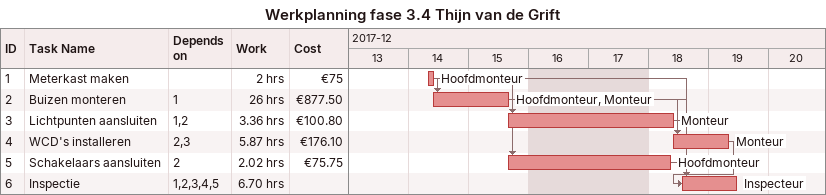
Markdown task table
Werkplanning fase 3.4 Thijn van de Grift

| ID | Task | Start | Finish | Predecessors | Resources | Work (h) | Cost (€) |
|---|---|---|---|---|---|---|---|
| 1 | Meterkast maken | 2017-12-14 | 2017-12-14 |  | Hoofdmonteur | 2 | 75 |
| 2 | Buizen monteren | 2017-12-14 | 2017-12-15 | 1 | Hoofdmonteur, Monteur | 26 | 877.50 |
| 3 | Lichtpunten aansluiten | 2017-12-15 | 2017-12-18 | 1, 2 | Monteur | 3.36 | 100.80 |
| 4 | WCD's installeren | 2017-12-18 | 2017-12-19 | 2, 3 | Monteur | 5.87 | 176.10 |
| 5 | Schakelaars aansluiten | 2017-12-15 | 2017-12-18 | 2 | Hoofdmonteur | 2.02 | 75.75 |
| 6 | Inspectie | 2017-12-18 | 2017-12-19 | 1, 2, 3, 4, 5 | Inspecteur | 6.70 |  |
